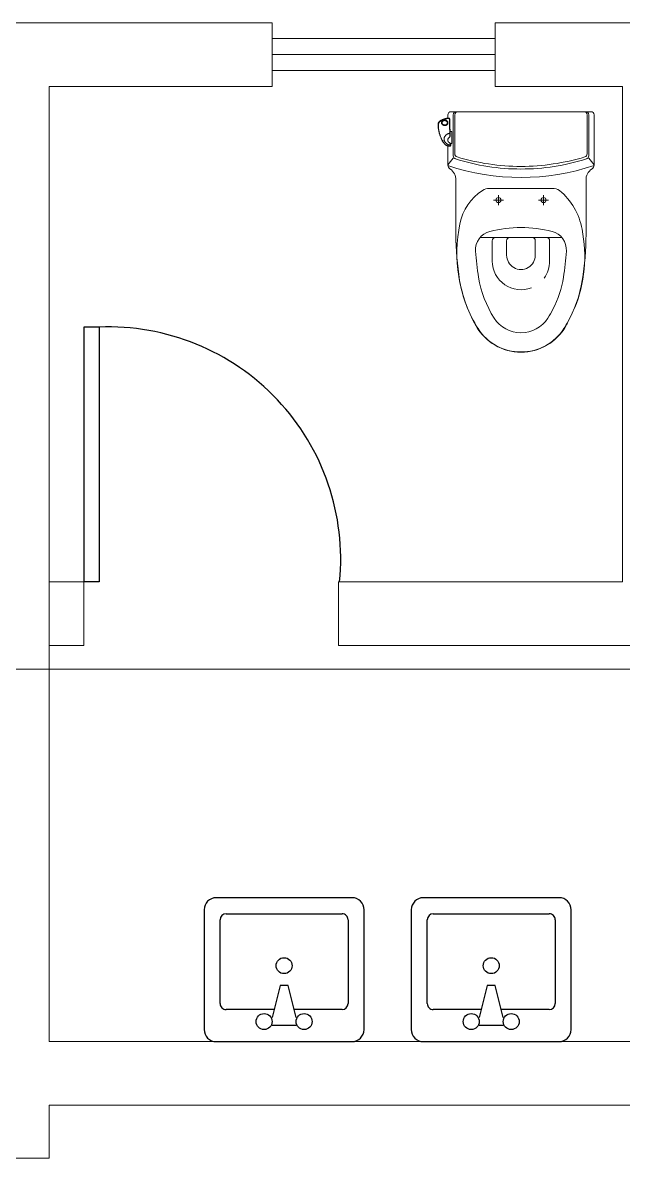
# Model space of a CAD drawing. Header units: inches. Extents: x 4 to 844, y 19 to 530.
# Drawn here: x 27.613 to 29.498, y 182.163 to 185.73 of the extents above; entities that cross this region are included whole.
import ezdxf

# ---------------------------------------------------------------- set-up
doc = ezdxf.new("R2010")
doc.units = ezdxf.units.IN
doc.header["$MEASUREMENT"] = 0
doc.linetypes.add('HIDDEN', pattern=[0.375, 0.25, -0.125])
for name, color, linetype in [('1', 1, 'Continuous'), ('BODY', 7, 'Continuous'), ('COVER', 7, 'Continuous'), ('DIM', 7, 'Continuous'), ('FUR', 6, 'Continuous'), ('HIDDEN', 8, 'HIDDEN'), ('TOIL', 2, 'Continuous')]:
    doc.layers.add(name, color=color, linetype=linetype)
doc.layers.add('EJES', color=2, linetype='Continuous', lineweight=100)

# ---------------------------------------------------------------- blocks, each defined once
blk = doc.blocks.new('DESK4')
at = {"color": 0}
for p, q in [((0, 1), (-0.06, 1)), ((0, 0), (-0.06, 0))]:
    blk.add_line(p, q, dxfattribs=at)
blk.add_lwpolyline([(-0.06, 1), (-0.06, 0)], dxfattribs=at)
blk.add_lwpolyline([(0.944, 0, 0.455404), (0, 1), (0, 0)], format="xyb", dxfattribs=at)
blk = doc.blocks.new('LAV3')
at = {"color": 0, "linetype": 'ByBlock'}
for p, q in [((177.8, 254), (-203.2, 254)), ((-241.3, 215.9), (-241.3, -215.9)), ((-139.7, 31.75), (-139.7, 184.15)), ((-120.65, 203.2), (146.05, 203.2)), ((165.1, 184.15), (165.1, -184.15)), ((215.9, -215.9), (215.9, 215.9)), ((-190.5, -38.1), (-190.5, 38.1)), ((-63.5, 12.7), (-165.1, 38.1)), ((-63.5, -12.7), (-63.5, 12.7)), ((-165.1, -38.1), (-63.5, -12.7)), ((-139.7, -184.15), (-139.7, -31.75)), ((146.05, -203.2), (-120.65, -203.2)), ((-203.2, -254), (177.8, -254))]:
    blk.add_line(p, q, dxfattribs=at)
for centre in [(-177.8, 63.5), (0, 0), (-177.8, -63.5)]:
    blk.add_circle(centre, 25.4, dxfattribs=at)
for centre, radius, start, end in [((-203.2, 215.9), 38.1, 90, 180), ((177.8, 215.9), 38.1, 0, 90), ((-120.65, 184.15), 19.05, 90, 180), ((146.05, 184.15), 19.05, 0, 90), ((-203.2, -215.9), 38.1, 180, 270), ((-120.65, -184.15), 19.05, 180, 270), ((146.05, -184.15), 19.05, 270, 0), ((177.8, -215.9), 38.1, 270, 0)]:
    blk.add_arc(centre, radius, start, end, dxfattribs=at)
blk = doc.blocks.new('洗手盆-6')
at = {"layer": 'TOIL', "color": 177, "lineweight": 100, "true_color": 0x293189}
blk.add_blockref('LAV3', (203.2, -254), dxfattribs=at)

msp = doc.modelspace()

# ---------------------------------------------------------------- linework, layer by layer
at = {"color": 40, "lineweight": 0, "true_color": 0xf8d731}
for p, q in [((26.49592, 185.72995), (28.09592, 185.72995)), ((26.49592, 185.72995), (28.39556, 185.72995)), ((29.09562, 185.52995), (29.09562, 185.72995)), ((28.39556, 185.67995), (29.09562, 185.67995)), ((28.39556, 185.62995), (29.09562, 185.62995)), ((28.39556, 185.57995), (29.09562, 185.57995)), ((27.70433, 183.97386), (27.80433, 183.97386)), ((27.80433, 183.97386), (27.80433, 183.77386)), ((28.60433, 183.97386), (28.60433, 183.77386)), ((27.49592, 182.16343), (27.69592, 182.16343))]:
    msp.add_line(p, q, dxfattribs=at)
at = {"lineweight": 0}
for p, q in [((28.39556, 185.52995), (28.39556, 185.72995)), ((29.79562, 185.72995), (29.09562, 185.72995)), ((27.69586, 185.52995), (28.39556, 185.52995)), ((27.69592, 185.52995), (27.69592, 182.52995)), ((29.09562, 185.52995), (29.49562, 185.52995)), ((29.49562, 185.52995), (29.49562, 183.97386)), ((27.85233, 183.97386), (27.69586, 183.97386)), ((27.70433, 183.97386), (27.85233, 183.97386)), ((28.60433, 183.97386), (29.49562, 183.97386)), ((27.80433, 183.77386), (27.69586, 183.77386)), ((28.60433, 183.77386), (29.79562, 183.77386)), ((27.69592, 182.52995), (31.09593, 182.52995)), ((27.69592, 182.32995), (27.69592, 182.16343)), ((27.69592, 182.32995), (31.09592, 182.32995))]:
    msp.add_line(p, q, dxfattribs=at)
at = {"layer": '1', "color": 177, "linetype": 'ByBlock', "lineweight": 0, "true_color": 0x293189}
for p, q in [((28.92695, 185.42367), (28.92531, 185.4228)), ((28.92633, 185.42337), (28.92542, 185.42288)), ((28.92725, 185.42385), (28.92633, 185.42337)), ((28.92862, 185.4245), (28.92695, 185.42367)), ((28.92818, 185.42431), (28.92725, 185.42385)), ((28.92912, 185.42476), (28.92818, 185.42431)), ((28.93031, 185.42529), (28.92862, 185.4245)), ((28.93068, 185.42384), (28.92902, 185.42307)), ((28.93006, 185.4252), (28.92912, 185.42476)), ((28.93101, 185.42562), (28.93006, 185.4252)), ((28.93203, 185.42603), (28.93031, 185.42529)), ((28.93236, 185.42457), (28.93068, 185.42384)), ((28.93197, 185.42603), (28.93101, 185.42562)), ((28.93294, 185.42642), (28.93197, 185.42603)), ((28.932, 185.4231), (28.93266, 185.42343)), ((28.93406, 185.42683), (28.93203, 185.42603)), ((28.93435, 185.42536), (28.93236, 185.42457)), ((28.93266, 185.42343), (28.9335, 185.42379)), ((28.93391, 185.4268), (28.93294, 185.42642)), ((28.9335, 185.42379), (28.93438, 185.42407)), ((28.93489, 185.42716), (28.93391, 185.4268)), ((28.93611, 185.42757), (28.93406, 185.42683)), ((28.93636, 185.42608), (28.93435, 185.42536)), ((28.93438, 185.42407), (28.93527, 185.42428)), ((28.93588, 185.42751), (28.93489, 185.42716)), ((28.93527, 185.42428), (28.93618, 185.42441)), ((28.93687, 185.42785), (28.93588, 185.42751)), ((28.93819, 185.42824), (28.93611, 185.42757)), ((28.93618, 185.42441), (28.93709, 185.42447)), ((28.9384, 185.42675), (28.93636, 185.42608)), ((28.93786, 185.42817), (28.93687, 185.42785)), ((28.93709, 185.42447), (28.93801, 185.42446)), ((28.93886, 185.42847), (28.93786, 185.42817)), ((28.93801, 185.42446), (28.93893, 185.42437)), ((28.94029, 185.42885), (28.93819, 185.42824)), ((28.94046, 185.42734), (28.9384, 185.42675)), ((28.93987, 185.42876), (28.93886, 185.42847)), ((28.93893, 185.42437), (28.93984, 185.42421)), ((28.93984, 185.42421), (28.94073, 185.42398)), ((28.94087, 185.42903), (28.93987, 185.42876)), ((28.94241, 185.42939), (28.94029, 185.42885)), ((28.94254, 185.42788), (28.94046, 185.42734)), ((28.94073, 185.42398), (28.94161, 185.42367)), ((28.94189, 185.42929), (28.94087, 185.42903)), ((28.94161, 185.42367), (28.94246, 185.42329)), ((28.9429, 185.42953), (28.94189, 185.42929)), ((28.94455, 185.42986), (28.94241, 185.42939)), ((28.94464, 185.42834), (28.94254, 185.42788)), ((28.94392, 185.42976), (28.9429, 185.42953)), ((28.94494, 185.42997), (28.94392, 185.42976)), ((28.94671, 185.43027), (28.94455, 185.42986)), ((28.94675, 185.42874), (28.94464, 185.42834)), ((28.94597, 185.43016), (28.94494, 185.42997)), ((28.947, 185.43035), (28.94597, 185.43016)), ((28.94888, 185.4306), (28.94671, 185.43027)), ((28.94888, 185.42907), (28.94675, 185.42874)), ((28.94804, 185.43051), (28.947, 185.43035)), ((28.9489, 185.43064), (28.94804, 185.43051)), ((28.94936, 185.43064), (28.94888, 185.4306)), ((28.94923, 185.4291), (28.94888, 185.42907)), ((28.94899, 185.43065), (28.9489, 185.43064)), ((28.94924, 185.43067), (28.94899, 185.43065)), ((28.94959, 185.42909), (28.94923, 185.4291)), ((28.9495, 185.43067), (28.94924, 185.43067)), ((28.94984, 185.43062), (28.94936, 185.43064)), ((28.94975, 185.43066), (28.9495, 185.43067)), ((28.94994, 185.42903), (28.94959, 185.42909)), ((28.95001, 185.43064), (28.94975, 185.43066)), ((28.95031, 185.43054), (28.94984, 185.43062)), ((28.95026, 185.42894), (28.94994, 185.42903)), ((28.95026, 185.43059), (28.95001, 185.43064)), ((28.95051, 185.43054), (28.95026, 185.43059)), ((28.95058, 185.42882), (28.95026, 185.42894)), ((28.95075, 185.43042), (28.95031, 185.43054)), ((28.95075, 185.43046), (28.95051, 185.43054)), ((28.95088, 185.42866), (28.95058, 185.42882)), ((28.951, 185.43037), (28.95075, 185.43046)), ((28.95116, 185.43026), (28.95075, 185.43042)), ((28.95115, 185.42847), (28.95088, 185.42866)), ((28.95123, 185.43027), (28.951, 185.43037)), ((28.95141, 185.42825), (28.95115, 185.42847)), ((28.95156, 185.43005), (28.95116, 185.43026)), ((28.95146, 185.43015), (28.95123, 185.43027)), ((28.95164, 185.428), (28.95141, 185.42825)), ((28.95168, 185.43001), (28.95146, 185.43015)), ((28.95193, 185.4298), (28.95156, 185.43005)), ((28.95184, 185.42773), (28.95164, 185.428)), ((28.95189, 185.42987), (28.95168, 185.43001)), ((28.95201, 185.42744), (28.95184, 185.42773)), ((28.95209, 185.42971), (28.95189, 185.42987)), ((28.95227, 185.4295), (28.95193, 185.4298)), ((28.95215, 185.42714), (28.95201, 185.42744)), ((28.95227, 185.42954), (28.95209, 185.42971)), ((28.95225, 185.42682), (28.95215, 185.42714)), ((28.95231, 185.42649), (28.95225, 185.42682)), ((28.95245, 185.42936), (28.95227, 185.42954)), ((28.95258, 185.42918), (28.95227, 185.4295)), ((28.95233, 185.42616), (28.95231, 185.42649)), ((28.95237, 185.42422), (28.95233, 185.42616)), ((28.9524, 185.42229), (28.95237, 185.42422)), ((28.95262, 185.42916), (28.95245, 185.42936)), ((28.95284, 185.42882), (28.95258, 185.42918)), ((28.95277, 185.42896), (28.95262, 185.42916)), ((28.95285, 185.42885), (28.95277, 185.42896)), ((28.95307, 185.42844), (28.95284, 185.42882)), ((28.95325, 185.42804), (28.95307, 185.42844)), ((28.95338, 185.42762), (28.95325, 185.42804)), ((28.95346, 185.42719), (28.95338, 185.42762)), ((28.95349, 185.42677), (28.95346, 185.42719)), ((28.95354, 185.42378), (28.95349, 185.42675)), ((28.9536, 185.42083), (28.95354, 185.42378)), ((28.91662, 185.41027), (28.91661, 185.41003)), ((28.91662, 185.40903), (28.91661, 185.40939)), ((28.91662, 185.40982), (28.91667, 185.41062)), ((28.91663, 185.41048), (28.91662, 185.41027)), ((28.91662, 185.40939), (28.91662, 185.40982)), ((28.91662, 185.40903), (28.91662, 185.40939)), ((28.91671, 185.40678), (28.91662, 185.40903)), ((28.91668, 185.41115), (28.91663, 185.41048)), ((28.91667, 185.41062), (28.91676, 185.41141)), ((28.9168, 185.41202), (28.91668, 185.41115)), ((28.91683, 185.40455), (28.91671, 185.40678)), ((28.91676, 185.41141), (28.91691, 185.41222)), ((28.91697, 185.41285), (28.9168, 185.41202)), ((28.917, 185.40232), (28.91683, 185.40455)), ((28.91691, 185.41222), (28.9171, 185.41302)), ((28.91718, 185.41367), (28.91697, 185.41285)), ((28.91721, 185.40011), (28.917, 185.40232)), ((28.9171, 185.41302), (28.91734, 185.41381)), ((28.91745, 185.41448), (28.91718, 185.41367)), ((28.91746, 185.39791), (28.91721, 185.40011)), ((28.91734, 185.41381), (28.91761, 185.41456)), ((28.91776, 185.41525), (28.91745, 185.41448)), ((28.91781, 185.39529), (28.91746, 185.39791)), ((28.91762, 185.4104), (28.91756, 185.40957)), ((28.91756, 185.40957), (28.91756, 185.40874)), ((28.91756, 185.40874), (28.91766, 185.40619)), ((28.91761, 185.41456), (28.91794, 185.41529)), ((28.91773, 185.41123), (28.91762, 185.4104)), ((28.91766, 185.40619), (28.91781, 185.40365)), ((28.91789, 185.41202), (28.91773, 185.41123)), ((28.91811, 185.41599), (28.91776, 185.41525)), ((28.91781, 185.40365), (28.91801, 185.40113)), ((28.91822, 185.3927), (28.91781, 185.39529)), ((28.91809, 185.41281), (28.91789, 185.41202)), ((28.91794, 185.41529), (28.9183, 185.41601)), ((28.91801, 185.40113), (28.91827, 185.39863)), ((28.91835, 185.41358), (28.91809, 185.41281)), ((28.91851, 185.41672), (28.91811, 185.41599)), ((28.91868, 185.39013), (28.91822, 185.3927)), ((28.91827, 185.39863), (28.91858, 185.39615)), ((28.9183, 185.41601), (28.91872, 185.41673)), ((28.91864, 185.41429), (28.91835, 185.41358)), ((28.91894, 185.4174), (28.91851, 185.41672)), ((28.91858, 185.39615), (28.91894, 185.39366)), ((28.91897, 185.41499), (28.91864, 185.41429)), ((28.91921, 185.38758), (28.91868, 185.39013)), ((28.91872, 185.41673), (28.91918, 185.41742)), ((28.9194, 185.41806), (28.91894, 185.4174)), ((28.91894, 185.39366), (28.91936, 185.39118)), ((28.91934, 185.41567), (28.91897, 185.41499)), ((28.91918, 185.41742), (28.91968, 185.41809)), ((28.91974, 185.41631), (28.91934, 185.41567)), ((28.91936, 185.39118), (28.91983, 185.38873)), ((28.91991, 185.41869), (28.9194, 185.41806)), ((28.91968, 185.41809), (28.92024, 185.41875)), ((28.92017, 185.41692), (28.91974, 185.41631)), ((28.91983, 185.38873), (28.92036, 185.3863)), ((28.92046, 185.41932), (28.91991, 185.41869)), ((28.92064, 185.41752), (28.92017, 185.41692)), ((28.92024, 185.41875), (28.92085, 185.41939)), ((28.92106, 185.41991), (28.92046, 185.41932)), ((28.92117, 185.4181), (28.92064, 185.41752)), ((28.92085, 185.41939), (28.9215, 185.41999)), ((28.92168, 185.42046), (28.92106, 185.41991)), ((28.92172, 185.41865), (28.92117, 185.4181)), ((28.9215, 185.41999), (28.9222, 185.42056)), ((28.92232, 185.42097), (28.92168, 185.42046)), ((28.92231, 185.41917), (28.92172, 185.41865)), ((28.9222, 185.42056), (28.92295, 185.4211)), ((28.92291, 185.41965), (28.92231, 185.41917)), ((28.92299, 185.42144), (28.92232, 185.42097)), ((28.92353, 185.42009), (28.92291, 185.41965)), ((28.92295, 185.4211), (28.92373, 185.42158)), ((28.92369, 185.42188), (28.92299, 185.42144)), ((28.92418, 185.4205), (28.92353, 185.42009)), ((28.92451, 185.42237), (28.92371, 185.42191)), ((28.92531, 185.4228), (28.92372, 185.4219)), ((28.92577, 185.4214), (28.92418, 185.4205)), ((28.92542, 185.42288), (28.92451, 185.42237)), ((28.92738, 185.42226), (28.92577, 185.4214)), ((28.92902, 185.42307), (28.92738, 185.42226)), ((28.92745, 185.41563), (28.92746, 185.41625)), ((28.92749, 185.415), (28.92745, 185.41563)), ((28.92746, 185.41625), (28.92752, 185.41688)), ((28.92758, 185.41438), (28.92749, 185.415)), ((28.92752, 185.41688), (28.92764, 185.41749)), ((28.92772, 185.41377), (28.92758, 185.41438)), ((28.92764, 185.41749), (28.9278, 185.4181)), ((28.92791, 185.41317), (28.92772, 185.41377)), ((28.9278, 185.4181), (28.92801, 185.41869)), ((28.92814, 185.41259), (28.92791, 185.41317)), ((28.92801, 185.41869), (28.92827, 185.41925)), ((28.92842, 185.41203), (28.92814, 185.41259)), ((28.92827, 185.41925), (28.92856, 185.4198)), ((28.92874, 185.41149), (28.92842, 185.41203)), ((28.92856, 185.4198), (28.9289, 185.42032)), ((28.9291, 185.41098), (28.92874, 185.41149)), ((28.9289, 185.42032), (28.92927, 185.42082)), ((28.92958, 185.4104), (28.9291, 185.41098)), ((28.92915, 185.41616), (28.92914, 185.41567)), ((28.92914, 185.41567), (28.92917, 185.41518)), ((28.92921, 185.41665), (28.92915, 185.41616)), ((28.92917, 185.41518), (28.92925, 185.41469)), ((28.9293, 185.41713), (28.92921, 185.41665)), ((28.92925, 185.41469), (28.92937, 185.41422)), ((28.92927, 185.42082), (28.92968, 185.42128)), ((28.92944, 185.4176), (28.9293, 185.41713)), ((28.92937, 185.41422), (28.92952, 185.41375)), ((28.92961, 185.41806), (28.92944, 185.4176)), ((28.92952, 185.41375), (28.92972, 185.4133)), ((28.9301, 185.40986), (28.92958, 185.4104)), ((28.92983, 185.4185), (28.92961, 185.41806)), ((28.92968, 185.42128), (28.93021, 185.42181)), ((28.92972, 185.4133), (28.92995, 185.41286)), ((28.93008, 185.41893), (28.92983, 185.4185)), ((28.92995, 185.41286), (28.93022, 185.41244)), ((28.93036, 185.41934), (28.93008, 185.41893)), ((28.93066, 185.40937), (28.9301, 185.40986)), ((28.93021, 185.42181), (28.93077, 185.42228)), ((28.93022, 185.41244), (28.93052, 185.41204)), ((28.93067, 185.41972), (28.93036, 185.41934)), ((28.93052, 185.41204), (28.93101, 185.41148)), ((28.93126, 185.40891), (28.93066, 185.40937)), ((28.93101, 185.42009), (28.93067, 185.41972)), ((28.93077, 185.42228), (28.93137, 185.42271)), ((28.93144, 185.42049), (28.93101, 185.42009)), ((28.93101, 185.41148), (28.93158, 185.41097)), ((28.93188, 185.40851), (28.93126, 185.40891)), ((28.93137, 185.42271), (28.932, 185.4231)), ((28.93192, 185.42087), (28.93144, 185.42049)), ((28.93158, 185.41097), (28.93218, 185.41051)), ((28.9327, 185.40807), (28.93188, 185.40851)), ((28.93242, 185.4212), (28.93192, 185.42087)), ((28.93218, 185.41051), (28.93283, 185.41011)), ((28.93294, 185.4215), (28.93242, 185.4212)), ((28.93355, 185.4077), (28.9327, 185.40807)), ((28.93283, 185.41011), (28.93351, 185.40976)), ((28.93349, 185.42177), (28.93294, 185.4215)), ((28.93419, 185.42205), (28.93349, 185.42177)), ((28.93351, 185.40976), (28.93422, 185.40947)), ((28.93443, 185.4074), (28.93355, 185.4077)), ((28.93492, 185.42227), (28.93419, 185.42205)), ((28.93422, 185.40947), (28.93495, 185.40924)), ((28.93532, 185.40717), (28.93443, 185.4074)), ((28.93566, 185.42243), (28.93492, 185.42227)), ((28.93495, 185.40924), (28.9357, 185.40906)), ((28.93623, 185.40702), (28.93532, 185.40717)), ((28.93642, 185.42253), (28.93566, 185.42243)), ((28.9357, 185.40906), (28.93646, 185.40894)), ((28.93715, 185.40693), (28.93623, 185.40702)), ((28.93719, 185.42258), (28.93642, 185.42253)), ((28.93646, 185.40894), (28.93722, 185.40887)), ((28.93807, 185.40692), (28.93715, 185.40693)), ((28.93795, 185.42257), (28.93719, 185.42258)), ((28.93722, 185.40887), (28.93799, 185.40886)), ((28.93872, 185.4225), (28.93795, 185.42257)), ((28.93799, 185.40886), (28.93875, 185.40891)), ((28.93899, 185.40698), (28.93807, 185.40692)), ((28.93947, 185.42237), (28.93872, 185.4225)), ((28.93875, 185.40891), (28.93951, 185.40901)), ((28.93989, 185.40711), (28.93899, 185.40698)), ((28.94022, 185.42219), (28.93947, 185.42237)), ((28.93951, 185.40901), (28.94025, 185.40916)), ((28.94078, 185.40731), (28.93989, 185.40711)), ((28.94095, 185.42195), (28.94022, 185.42219)), ((28.94025, 185.40916), (28.94098, 185.40938)), ((28.94166, 185.40758), (28.94078, 185.40731)), ((28.94166, 185.42165), (28.94095, 185.42195)), ((28.94098, 185.40938), (28.94168, 185.40965)), ((28.94233, 185.4213), (28.94166, 185.42165)), ((28.9425, 185.40792), (28.94166, 185.40758)), ((28.94168, 185.40965), (28.94223, 185.4099)), ((28.94223, 185.4099), (28.94275, 185.4102)), ((28.94298, 185.42088), (28.94233, 185.4213)), ((28.94246, 185.42329), (28.94327, 185.42283)), ((28.94315, 185.40825), (28.9425, 185.40792)), ((28.94275, 185.4102), (28.94325, 185.41053)), ((28.94358, 185.42042), (28.94298, 185.42088)), ((28.94378, 185.40863), (28.94315, 185.40825)), ((28.94325, 185.41053), (28.94372, 185.41089)), ((28.94327, 185.42283), (28.94389, 185.42242)), ((28.94414, 185.41989), (28.94358, 185.42042)), ((28.94372, 185.41089), (28.94415, 185.41128)), ((28.94438, 185.40905), (28.94378, 185.40863)), ((28.94389, 185.42242), (28.94449, 185.42196)), ((28.94464, 185.41932), (28.94414, 185.41989)), ((28.94415, 185.41128), (28.94449, 185.41164)), ((28.94494, 185.40951), (28.94438, 185.40905)), ((28.94449, 185.42196), (28.94504, 185.42145)), ((28.94449, 185.41164), (28.9448, 185.41202)), ((28.94494, 185.41891), (28.94464, 185.41932)), ((28.9448, 185.41202), (28.94508, 185.41242)), ((28.9452, 185.41848), (28.94494, 185.41891)), ((28.94546, 185.41002), (28.94494, 185.40951)), ((28.94504, 185.42145), (28.94556, 185.4209)), ((28.94508, 185.41242), (28.94533, 185.41284)), ((28.94543, 185.41804), (28.9452, 185.41848)), ((28.94533, 185.41284), (28.94554, 185.41328)), ((28.94563, 185.41758), (28.94543, 185.41804)), ((28.94587, 185.41048), (28.94546, 185.41002)), ((28.94554, 185.41328), (28.94571, 185.41373)), ((28.94556, 185.4209), (28.94604, 185.42031)), ((28.94578, 185.41711), (28.94563, 185.41758)), ((28.94571, 185.41373), (28.94585, 185.4142)), ((28.9459, 185.41663), (28.94578, 185.41711)), ((28.94585, 185.4142), (28.94594, 185.41468)), ((28.94624, 185.41096), (28.94587, 185.41048)), ((28.94597, 185.41614), (28.9459, 185.41663)), ((28.94594, 185.41468), (28.946, 185.41517)), ((28.94601, 185.41565), (28.94597, 185.41614)), ((28.946, 185.41517), (28.94601, 185.41565)), ((28.94604, 185.42031), (28.94639, 185.41979)), ((28.94657, 185.41147), (28.94624, 185.41096)), ((28.94639, 185.41979), (28.94671, 185.41924)), ((28.94687, 185.41201), (28.94657, 185.41147)), ((28.94671, 185.41924), (28.94699, 185.41867)), ((28.94712, 185.41257), (28.94687, 185.41201)), ((28.94699, 185.41867), (28.94722, 185.41809)), ((28.94733, 185.41316), (28.94712, 185.41257)), ((28.94722, 185.41809), (28.94741, 185.41748)), ((28.94749, 185.41376), (28.94733, 185.41316)), ((28.94741, 185.41748), (28.94755, 185.41687)), ((28.94761, 185.41437), (28.94749, 185.41376)), ((28.94755, 185.41687), (28.94764, 185.41624)), ((28.94767, 185.41499), (28.94761, 185.41437)), ((28.94764, 185.41624), (28.94768, 185.41562)), ((28.94768, 185.41562), (28.94767, 185.41499)), ((28.95246, 185.41917), (28.9524, 185.42229)), ((28.95252, 185.41606), (28.95246, 185.41917)), ((28.95259, 185.41297), (28.95252, 185.41606)), ((28.95266, 185.4099), (28.95259, 185.41297)), ((28.95273, 185.40684), (28.95266, 185.4099)), ((28.9528, 185.40383), (28.95273, 185.40684)), ((28.95288, 185.40084), (28.9528, 185.40383)), ((28.95297, 185.39786), (28.95288, 185.40084)), ((28.95305, 185.39491), (28.95297, 185.39786)), ((28.95315, 185.39199), (28.95305, 185.39491)), ((28.95322, 185.38957), (28.95315, 185.39199)), ((28.95331, 185.38717), (28.95322, 185.38957)), ((28.95366, 185.41789), (28.9536, 185.42083)), ((28.95372, 185.41496), (28.95366, 185.41789)), ((28.95378, 185.4121), (28.95372, 185.41496)), ((28.95385, 185.40925), (28.95378, 185.4121)), ((28.95392, 185.40642), (28.95385, 185.40925)), ((28.95399, 185.4036), (28.95392, 185.40642)), ((28.95407, 185.40081), (28.95399, 185.4036)), ((28.95415, 185.39803), (28.95407, 185.40081)), ((28.95423, 185.39527), (28.95415, 185.39803)), ((28.95432, 185.39256), (28.95423, 185.39527)), ((28.95432, 185.39253), (28.95432, 185.39256)), ((28.95432, 185.39255), (28.95432, 185.39256)), ((28.95434, 185.39175), (28.95432, 185.39253)), ((28.95437, 185.391), (28.95434, 185.39175)), ((28.95441, 185.39025), (28.95437, 185.391)), ((28.95445, 185.38953), (28.95441, 185.39025)), ((28.95449, 185.38885), (28.95445, 185.38953)), ((28.95454, 185.38822), (28.95449, 185.38885)), ((28.95459, 185.38763), (28.95454, 185.38822)), ((28.96024, 185.35086), (28.96024, 185.38784)), ((28.91979, 185.38507), (28.91921, 185.38758)), ((28.92042, 185.38258), (28.91979, 185.38507)), ((28.92036, 185.3863), (28.92093, 185.3839)), ((28.92112, 185.38012), (28.92042, 185.38258)), ((28.92093, 185.3839), (28.92153, 185.38165)), ((28.92187, 185.3777), (28.92112, 185.38012)), ((28.92153, 185.38165), (28.92217, 185.37942)), ((28.9226, 185.37551), (28.92187, 185.3777)), ((28.92217, 185.37942), (28.92285, 185.37721)), ((28.92338, 185.37334), (28.9226, 185.37551)), ((28.92285, 185.37721), (28.92359, 185.37504)), ((28.92421, 185.3712), (28.92338, 185.37334)), ((28.92359, 185.37504), (28.92436, 185.37289)), ((28.92508, 185.3691), (28.92421, 185.3712)), ((28.92436, 185.37289), (28.92518, 185.37077)), ((28.92599, 185.36702), (28.92508, 185.3691)), ((28.92518, 185.37077), (28.92605, 185.36868)), ((28.92691, 185.36507), (28.92599, 185.36702)), ((28.92605, 185.36868), (28.92696, 185.36662)), ((28.92787, 185.36314), (28.92691, 185.36507)), ((28.92696, 185.36662), (28.92792, 185.3646)), ((28.92887, 185.36125), (28.92787, 185.36314)), ((28.92792, 185.3646), (28.92892, 185.3626)), ((28.92991, 185.35938), (28.92887, 185.36125)), ((28.92892, 185.3626), (28.93001, 185.36054)), ((28.93099, 185.35755), (28.92991, 185.35938)), ((28.93001, 185.36054), (28.93116, 185.35852)), ((28.93211, 185.35574), (28.93099, 185.35755)), ((28.93116, 185.35852), (28.93236, 185.35653)), ((28.93328, 185.35397), (28.93211, 185.35574)), ((28.93236, 185.35653), (28.9336, 185.35458)), ((28.93448, 185.35223), (28.93328, 185.35397)), ((28.9336, 185.35458), (28.93489, 185.35267)), ((28.93572, 185.35053), (28.93448, 185.35223)), ((28.93489, 185.35267), (28.93629, 185.35072)), ((28.93555, 185.3638), (28.93556, 185.36485)), ((28.93561, 185.36275), (28.93555, 185.3638)), ((28.93556, 185.36485), (28.93564, 185.36589)), ((28.9357, 185.36194), (28.93561, 185.36275)), ((28.93564, 185.36589), (28.93576, 185.3667)), ((28.93584, 185.36112), (28.9357, 185.36194)), ((28.93576, 185.3667), (28.93591, 185.36751)), ((28.93602, 185.36032), (28.93584, 185.36112)), ((28.93591, 185.36751), (28.93611, 185.36831)), ((28.93625, 185.35952), (28.93602, 185.36032)), ((28.93611, 185.36831), (28.93635, 185.3691)), ((28.93651, 185.35876), (28.93625, 185.35952)), ((28.93635, 185.3691), (28.93672, 185.37011)), ((28.93681, 185.35801), (28.93651, 185.35876)), ((28.93672, 185.37011), (28.93715, 185.37111)), ((28.93715, 185.35727), (28.93681, 185.35801)), ((28.93715, 185.37111), (28.93765, 185.37209)), ((28.93753, 185.35655), (28.93715, 185.35727)), ((28.93797, 185.3558), (28.93753, 185.35655)), ((28.93765, 185.37209), (28.93808, 185.37282)), ((28.93845, 185.35507), (28.93797, 185.3558)), ((28.93808, 185.37282), (28.93854, 185.37355)), ((28.93896, 185.35436), (28.93845, 185.35507)), ((28.93854, 185.37355), (28.93904, 185.37426)), ((28.93952, 185.35367), (28.93896, 185.35436)), ((28.93904, 185.37426), (28.93958, 185.37494)), ((28.9401, 185.35302), (28.93952, 185.35367)), ((28.93958, 185.37494), (28.94033, 185.37582)), ((28.94071, 185.35239), (28.9401, 185.35302)), ((28.94033, 185.37582), (28.94114, 185.37667)), ((28.94135, 185.35178), (28.94071, 185.35239)), ((28.94114, 185.37667), (28.94201, 185.37747)), ((28.94201, 185.37747), (28.94271, 185.37806)), ((28.94271, 185.37806), (28.94344, 185.37863)), ((28.94344, 185.37863), (28.9442, 185.37917)), ((28.9442, 185.37917), (28.94498, 185.37968)), ((28.94498, 185.37968), (28.94579, 185.38016)), ((28.94579, 185.38016), (28.94662, 185.38061)), ((28.94662, 185.38061), (28.94747, 185.38104)), ((28.94738, 185.36212), (28.94735, 185.36137)), ((28.94735, 185.36137), (28.94738, 185.36061)), ((28.94748, 185.36288), (28.94738, 185.36212)), ((28.94738, 185.36061), (28.94747, 185.35986)), ((28.94747, 185.38104), (28.94834, 185.38143)), ((28.94747, 185.35986), (28.94761, 185.35912)), ((28.94762, 185.36359), (28.94748, 185.36288)), ((28.94761, 185.35912), (28.94783, 185.35838)), ((28.94782, 185.36429), (28.94762, 185.36359)), ((28.94807, 185.36498), (28.94782, 185.36429)), ((28.94783, 185.35838), (28.94811, 185.35765)), ((28.94837, 185.36566), (28.94807, 185.36498)), ((28.94811, 185.35765), (28.94844, 185.35694)), ((28.94834, 185.38143), (28.94925, 185.3818)), ((28.94872, 185.36633), (28.94837, 185.36566)), ((28.94844, 185.35694), (28.94884, 185.35625)), ((28.94911, 185.36695), (28.94872, 185.36633)), ((28.94884, 185.35625), (28.9493, 185.3556)), ((28.94955, 185.36756), (28.94911, 185.36695)), ((28.94925, 185.3818), (28.95019, 185.38213)), ((28.9493, 185.3556), (28.9498, 185.35498)), ((28.95004, 185.36814), (28.94955, 185.36756)), ((28.9498, 185.35498), (28.95036, 185.35439)), ((28.95057, 185.3687), (28.95004, 185.36814)), ((28.95019, 185.38213), (28.95113, 185.38243)), ((28.95036, 185.35439), (28.95097, 185.35384)), ((28.95115, 185.36922), (28.95057, 185.3687)), ((28.95097, 185.35384), (28.95162, 185.35332)), ((28.95113, 185.38243), (28.9521, 185.3827)), ((28.95165, 185.36963), (28.95115, 185.36922)), ((28.95162, 185.35332), (28.95232, 185.35285)), ((28.95218, 185.37001), (28.95165, 185.36963)), ((28.9521, 185.3827), (28.95277, 185.38286)), ((28.95274, 185.37036), (28.95218, 185.37001)), ((28.95232, 185.35285), (28.95294, 185.35249)), ((28.95332, 185.37068), (28.95274, 185.37036)), ((28.95277, 185.38286), (28.95345, 185.38301)), ((28.95294, 185.35249), (28.95358, 185.35215)), ((28.95339, 185.38478), (28.95331, 185.38717)), ((28.95332, 185.37068), (28.95336, 185.37168)), ((28.95333, 185.37069), (28.95332, 185.37068)), ((28.95359, 185.37159), (28.95333, 185.37069)), ((28.95336, 185.37168), (28.9534, 185.37268)), ((28.95345, 185.38301), (28.95339, 185.38478)), ((28.9534, 185.37268), (28.95343, 185.37369)), ((28.95343, 185.37369), (28.95346, 185.37469)), ((28.95347, 185.38244), (28.95345, 185.38301)), ((28.95346, 185.37469), (28.95347, 185.37569)), ((28.95348, 185.38185), (28.95347, 185.38244)), ((28.95347, 185.37569), (28.95349, 185.37668)), ((28.95348, 185.38127), (28.95348, 185.38185)), ((28.95349, 185.38067), (28.95348, 185.38127)), ((28.9535, 185.37969), (28.95349, 185.38067)), ((28.95349, 185.37668), (28.9535, 185.37769)), ((28.9535, 185.3787), (28.9535, 185.37969)), ((28.9535, 185.37769), (28.9535, 185.3787)), ((28.95358, 185.35215), (28.95425, 185.35185)), ((28.95387, 185.37249), (28.95359, 185.37159)), ((28.95406, 185.37308), (28.95387, 185.37249)), ((28.95423, 185.37367), (28.95406, 185.37308)), ((28.95439, 185.37426), (28.95423, 185.37367)), ((28.9545, 185.37469), (28.95439, 185.37426)), ((28.95458, 185.37513), (28.9545, 185.37469)), ((28.95451, 185.38347), (28.95454, 185.38261)), ((28.95454, 185.38261), (28.95457, 185.38172)), ((28.95457, 185.38172), (28.95459, 185.38081)), ((28.95465, 185.37555), (28.95458, 185.37513)), ((28.95464, 185.3871), (28.95459, 185.38763)), ((28.95459, 185.38081), (28.95462, 185.37989)), ((28.95462, 185.37989), (28.95464, 185.37893)), ((28.95469, 185.38661), (28.95464, 185.3871)), ((28.95464, 185.37893), (28.95465, 185.37795)), ((28.95465, 185.37795), (28.95467, 185.37697)), ((28.95468, 185.37597), (28.95465, 185.37555)), ((28.95467, 185.37697), (28.95468, 185.37597)), ((28.95474, 185.38618), (28.95469, 185.38661)), ((28.9548, 185.38579), (28.95474, 185.38618)), ((28.95486, 185.38547), (28.9548, 185.38579)), ((28.95484, 185.3857), (28.95491, 185.3856)), ((28.95485, 185.38559), (28.95484, 185.38565)), ((28.95488, 185.38549), (28.95485, 185.38559)), ((28.95492, 185.3852), (28.95486, 185.38547)), ((28.9549, 185.38541), (28.95488, 185.38549)), ((28.95491, 185.38536), (28.9549, 185.38541)), ((28.95491, 185.3856), (28.95503, 185.38538)), ((28.95492, 185.38531), (28.95491, 185.38536)), ((28.95493, 185.38529), (28.95492, 185.38531)), ((28.95498, 185.38498), (28.95492, 185.3852)), ((28.95494, 185.38527), (28.95493, 185.38529)), ((28.95494, 185.38527), (28.95494, 185.38527)), ((28.95504, 185.38483), (28.95498, 185.38498)), ((28.95503, 185.38538), (28.95509, 185.38523)), ((28.9551, 185.38474), (28.95504, 185.38483)), ((28.95509, 185.38523), (28.95514, 185.38507)), ((28.95516, 185.3847), (28.9551, 185.38474)), ((28.95514, 185.38507), (28.95517, 185.38489)), ((28.95517, 185.38489), (28.95516, 185.3847)), ((28.93701, 185.34885), (28.93572, 185.35053)), ((28.93629, 185.35072), (28.93774, 185.34881)), ((28.93718, 185.34863), (28.93701, 185.34885)), ((28.93719, 185.34863), (28.93742, 185.34836)), ((28.93742, 185.34836), (28.93771, 185.34803)), ((28.93771, 185.34803), (28.93802, 185.34771)), ((28.93774, 185.34881), (28.93821, 185.34825)), ((28.93802, 185.34771), (28.93834, 185.3474)), ((28.93821, 185.34825), (28.93873, 185.3477)), ((28.93834, 185.3474), (28.93868, 185.3471)), ((28.93868, 185.3471), (28.93903, 185.3468)), ((28.93873, 185.3477), (28.93929, 185.34718)), ((28.93903, 185.3468), (28.9394, 185.34651)), ((28.93929, 185.34718), (28.93991, 185.34667)), ((28.9394, 185.34651), (28.93978, 185.34622)), ((28.93978, 185.34622), (28.94017, 185.34594)), ((28.93991, 185.34667), (28.94056, 185.34618)), ((28.94017, 185.34594), (28.94058, 185.34567)), ((28.94056, 185.34618), (28.94125, 185.34573)), ((28.94058, 185.34567), (28.941, 185.34541)), ((28.941, 185.34541), (28.94143, 185.34516)), ((28.94125, 185.34573), (28.94194, 185.34531)), ((28.94203, 185.35119), (28.94135, 185.35178)), ((28.94143, 185.34516), (28.94188, 185.34491)), ((28.94188, 185.34491), (28.94234, 185.34467)), ((28.94194, 185.34531), (28.94266, 185.34492)), ((28.94276, 185.35061), (28.94203, 185.35119)), ((28.94234, 185.34467), (28.94281, 185.34444)), ((28.94266, 185.34492), (28.94341, 185.34456)), ((28.94352, 185.35005), (28.94276, 185.35061)), ((28.94281, 185.34444), (28.94329, 185.34422)), ((28.94329, 185.34422), (28.94378, 185.34401)), ((28.94341, 185.34456), (28.94419, 185.34422)), ((28.94432, 185.34952), (28.94352, 185.35005)), ((28.94378, 185.34401), (28.94429, 185.34381)), ((28.94419, 185.34422), (28.94499, 185.34391)), ((28.94429, 185.34381), (28.9448, 185.34362)), ((28.94514, 185.34901), (28.94432, 185.34952)), ((28.9448, 185.34362), (28.94533, 185.34344)), ((28.94499, 185.34391), (28.94582, 185.34363)), ((28.94596, 185.34855), (28.94514, 185.34901)), ((28.94533, 185.34344), (28.94586, 185.34326)), ((28.94582, 185.34363), (28.94661, 185.34338)), ((28.94586, 185.34326), (28.9464, 185.3431)), ((28.9468, 185.34811), (28.94596, 185.34855)), ((28.9464, 185.3431), (28.94695, 185.34295)), ((28.94661, 185.34338), (28.94743, 185.34316)), ((28.94767, 185.3477), (28.9468, 185.34811)), ((28.94695, 185.34295), (28.94751, 185.34281)), ((28.94743, 185.34316), (28.94825, 185.34296)), ((28.94751, 185.34281), (28.94808, 185.34268)), ((28.94856, 185.34732), (28.94767, 185.3477)), ((28.94808, 185.34268), (28.94866, 185.34256)), ((28.94825, 185.34296), (28.94909, 185.34279)), ((28.94963, 185.3469), (28.94856, 185.34732)), ((28.94866, 185.34256), (28.94896, 185.3425)), ((28.94896, 185.3425), (28.95075, 185.34217)), ((28.94909, 185.34279), (28.9518, 185.34229)), ((28.95073, 185.34653), (28.94963, 185.3469)), ((28.95185, 185.34619), (28.95073, 185.34653)), ((28.95075, 185.34217), (28.95168, 185.342)), ((28.95168, 185.342), (28.95185, 185.34198)), ((28.9518, 185.34229), (28.95213, 185.34225)), ((28.95299, 185.34589), (28.95185, 185.34619)), ((28.95185, 185.34198), (28.9521, 185.34195)), ((28.9521, 185.34195), (28.95236, 185.34193)), ((28.95213, 185.34225), (28.95246, 185.34223)), ((28.95236, 185.34193), (28.95262, 185.34192)), ((28.95246, 185.34223), (28.9528, 185.34224)), ((28.95262, 185.34192), (28.95288, 185.34193)), ((28.9528, 185.34224), (28.95312, 185.34227)), ((28.95288, 185.34193), (28.95313, 185.34195)), ((28.95414, 185.34564), (28.95299, 185.34589)), ((28.95312, 185.34227), (28.95344, 185.34234)), ((28.95313, 185.34195), (28.95338, 185.34199)), ((28.95338, 185.34199), (28.95363, 185.34204)), ((28.95344, 185.34234), (28.95374, 185.34242)), ((28.95363, 185.34204), (28.95387, 185.3421)), ((28.95374, 185.34242), (28.95403, 185.34254)), ((28.95387, 185.3421), (28.95411, 185.34217)), ((28.95403, 185.34254), (28.9543, 185.34267)), ((28.95411, 185.34217), (28.95435, 185.34226)), ((28.95531, 185.34543), (28.95414, 185.34564)), ((28.95435, 185.35159), (28.95425, 185.35185)), ((28.95425, 185.35185), (28.95426, 185.35185)), ((28.95426, 185.35185), (28.95458, 185.35156)), ((28.9543, 185.34267), (28.95454, 185.34283)), ((28.95444, 185.35131), (28.95435, 185.35159)), ((28.95435, 185.34226), (28.95458, 185.34236)), ((28.95452, 185.35101), (28.95444, 185.35131)), ((28.95461, 185.35067), (28.95452, 185.35101)), ((28.95454, 185.34283), (28.95476, 185.34301)), ((28.95458, 185.35156), (28.95491, 185.35131)), ((28.95458, 185.34236), (28.9548, 185.34247)), ((28.95472, 185.35016), (28.95461, 185.35067)), ((28.95482, 185.34959), (28.95472, 185.35016)), ((28.95476, 185.34301), (28.95495, 185.3432)), ((28.9548, 185.34247), (28.955, 185.34259)), ((28.95492, 185.34897), (28.95482, 185.34959)), ((28.95491, 185.35131), (28.95513, 185.35117)), ((28.95501, 185.34831), (28.95492, 185.34897)), ((28.95495, 185.3432), (28.9551, 185.34341)), ((28.955, 185.34259), (28.9552, 185.34272)), ((28.9551, 185.3476), (28.95501, 185.34831)), ((28.95518, 185.34683), (28.9551, 185.3476)), ((28.9551, 185.34341), (28.95523, 185.34364)), ((28.95513, 185.35117), (28.95534, 185.35106)), ((28.95525, 185.34614), (28.95518, 185.34683)), ((28.9552, 185.34272), (28.95538, 185.34287)), ((28.95523, 185.34364), (28.95531, 185.34388)), ((28.95531, 185.34543), (28.95525, 185.34614)), ((28.95537, 185.34443), (28.95531, 185.34543)), ((28.95531, 185.34388), (28.95536, 185.34412)), ((28.95534, 185.35106), (28.95554, 185.35097)), ((28.95536, 185.34412), (28.95537, 185.34443)), ((28.95538, 185.34287), (28.95555, 185.34302)), ((28.95554, 185.35097), (28.95567, 185.35092)), ((28.95555, 185.34302), (28.95571, 185.34318)), ((28.95567, 185.35092), (28.95578, 185.35088)), ((28.95571, 185.34318), (28.95585, 185.34336)), ((28.95578, 185.35088), (28.9558, 185.35088)), ((28.95585, 185.34336), (28.95598, 185.34354)), ((28.95592, 185.35087), (28.95598, 185.35041)), ((28.95598, 185.35041), (28.95603, 185.34991)), ((28.95598, 185.34354), (28.95609, 185.34373)), ((28.95603, 185.34991), (28.95609, 185.34937)), ((28.95609, 185.34937), (28.95615, 185.34881)), ((28.95609, 185.34373), (28.95619, 185.34392)), ((28.95615, 185.34881), (28.9562, 185.34818)), ((28.95619, 185.34392), (28.95627, 185.34412)), ((28.9562, 185.34818), (28.95626, 185.34752)), ((28.95626, 185.34752), (28.95631, 185.34683)), ((28.95627, 185.34412), (28.95633, 185.34432)), ((28.95631, 185.34683), (28.95636, 185.3461)), ((28.95633, 185.34432), (28.95638, 185.34452)), ((28.95636, 185.3461), (28.95642, 185.34511)), ((28.95638, 185.34452), (28.95641, 185.34472)), ((28.95641, 185.34472), (28.95642, 185.34477)), ((28.95642, 185.34511), (28.95651, 185.34604)), ((28.95642, 185.34511), (28.95642, 185.34478)), ((28.95642, 185.34478), (28.95642, 185.34477)), ((28.95644, 185.34501), (28.9566, 185.34674)), ((28.95651, 185.34604), (28.95659, 185.34697)), ((28.95659, 185.35015), (28.95659, 185.35071)), ((28.95659, 185.34939), (28.95659, 185.35015)), ((28.9566, 185.34866), (28.95659, 185.34939)), ((28.95659, 185.34697), (28.9566, 185.34709)), ((28.9566, 185.34793), (28.9566, 185.34866)), ((28.95661, 185.34722), (28.9566, 185.34793)), ((28.9566, 185.34709), (28.95661, 185.3472)), ((28.9566, 185.34674), (28.95661, 185.34686)), ((28.95661, 185.3472), (28.95661, 185.34722)), ((28.95661, 185.34697), (28.95661, 185.3472)), ((28.95661, 185.34691), (28.95661, 185.34697)), ((28.95661, 185.34686), (28.95661, 185.34691))]:
    msp.add_line(p, q, dxfattribs=at)
for centre, major_axis, start_param, end_param in [((28.96024, 185.36935), (-0.01344, 0.01344), 5.5248174, 5.7991051), ((28.95974, 185.38784), (-0.000354, 0.000354), 3.9269908, 5.5248174), ((29.14173, 185.37105), (-0.13232, -0.13232), -0.8296991, -0.8116945), ((29.08049, 185.37383), (-0.08896, 0.08896), 0.7180951, 0.7415855), ((29.02333, 185.37777), (-0.04845, -0.04845), -0.886821, -0.8514998), ((28.96024, 185.36935), (-0.01344, -0.01344), 0.5491207, 0.7583678), ((28.95974, 185.35086), (-0.000354, -0.000354), 0.7583679, 2.3561945)]:
    msp.add_ellipse(centre, major_axis=major_axis, ratio=1, start_param=start_param, end_param=end_param, dxfattribs=at)
at = {"layer": 'BODY', "color": 177, "linetype": 'ByBlock', "lineweight": 0, "true_color": 0x293189}
for p, q in [((28.94769, 185.42889), (28.94769, 185.44043)), ((28.95769, 185.45043), (29.3964, 185.45043)), ((28.96444, 185.31234), (28.96444, 185.44043)), ((28.96924, 185.44043), (28.96924, 185.31802)), ((29.38485, 185.44043), (29.38485, 185.31802)), ((29.38965, 185.31234), (29.38965, 185.44043)), ((29.4064, 185.28239), (29.4064, 185.44043)), ((28.94769, 185.28239), (28.94769, 185.3431)), ((28.97277, 185.23491), (28.97277, 185.06547)), ((29.38131, 185.23491), (29.38131, 185.06547))]:
    msp.add_line(p, q, dxfattribs=at)
for centre, major_axis, start_param, end_param in [((28.95769, 185.44043), (-0.00707, 0.00707), 5.4977871, 7.0685835), ((28.97444, 185.44043), (-0.00707, -0.00707), 3.9269908, 5.4977871), ((28.97924, 185.44043), (-0.00707, -0.00707), 3.9269908, 5.4977871), ((29.37485, 185.44043), (-0.00707, 0.00707), 3.9269908, 5.4977871), ((29.37965, 185.44043), (-0.00707, 0.00707), 3.9269908, 5.4977871), ((29.3964, 185.44043), (-0.00707, -0.00707), 2.3561945, 3.9269908), ((28.97924, 185.31802), (-0.00707, 0.00707), 0.7853982, 2.082708), ((29.37485, 185.31802), (-0.00707, -0.00707), 1.0588846, 2.3561945), ((28.96119, 185.28239), (-0.00955, -0.00955), -0.7853982, 0.2266548), ((29.17614, 185.96299), (-0.50856, -0.50856), 0.4622628, 1.1112531), ((28.9749, 185.31209), (-0.0074, -0.0074), -0.8095548, 0.5188985), ((29.17704, 185.95042), (-0.48085, -0.48085), 0.4780892, 0.7853982), ((29.18231, 185.99758), (-0.50859, -0.50859), 0.4947869, 0.7780766), ((29.17178, 185.99758), (-0.50859, 0.50859), 2.3635161, 2.6468057), ((29.17704, 185.95042), (-0.48085, 0.48085), 2.3561945, 2.6635035), ((29.37919, 185.31209), (-0.0074, 0.0074), 2.6226941, 3.9511474), ((29.3929, 185.28239), (-0.00955, 0.00955), 2.9149378, 3.9269908), ((28.93283, 185.23702), (-0.02828, -0.02828), 2.3032626, 3.3682475), ((29.42126, 185.23702), (-0.02828, 0.02828), 6.0565305, 7.1215154), ((29.87277, 185.06547), (-0.6364, -0.6364), -0.7853982, -0.6238959), ((28.48131, 185.06547), (-0.6364, -0.6364), 2.1946922, 2.3561945), ((29.37928, 184.98507), (-0.28284, -0.28284), -0.6238959, -0.2167881), ((28.97481, 184.98507), (-0.28284, 0.28284), 3.4058527, 3.7654885), ((28.97481, 184.98507), (-0.28284, 0.28284), 3.3583808, 3.4065296), ((29.17704, 184.85584), (-0.11314, -0.11314), -0.2167881, 0.7853982), ((29.17704, 184.85584), (-0.11314, 0.11314), 2.3561945, 3.3583808)]:
    msp.add_ellipse(centre, major_axis=major_axis, ratio=1, start_param=start_param, end_param=end_param, dxfattribs=at)
at = {"layer": 'COVER', "color": 177, "linetype": 'ByBlock', "lineweight": 0, "ltscale": 5, "true_color": 0x293189}
msp.add_line((29.27593, 185.20969), (29.07816, 185.20969), dxfattribs=at)
for centre, major_axis, start_param, end_param in [((29.07816, 185.16969), (-0.02828, -0.02828), 3.9269908, 4.5094678), ((29.27593, 185.16969), (-0.02828, 0.02828), 4.9153102, 5.4977871), ((29.14692, 185.0653), (-0.11667, -0.11667), 4.5094678, 5.2949488), ((29.16861, 185.04629), (-0.14372, -0.14372), 2.5305074, 3.2373682), ((29.43784, 185.00547), (-0.32668, -0.32668), -0.9882366, -0.2683971), ((28.94203, 184.99643), (-0.3077, -0.3077), 1.9716482, 2.5530373), ((28.94203, 184.99643), (-0.3077, -0.3077), 1.8279564, 1.849904), ((29.17704, 184.85718), (-0.11455, -0.11455), -0.2683971, 0.7853982), ((29.17704, 184.85718), (-0.11455, 0.11455), 2.3561945, 3.4099898)]:
    msp.add_ellipse(centre, major_axis=major_axis, ratio=1, start_param=start_param, end_param=end_param, dxfattribs=at)
at = {"layer": 'DIM', "color": 177, "linetype": 'ByBlock', "lineweight": 0, "true_color": 0x293189}
for centre, major_axis, start_param, end_param in [((29.04405, 185.22528), (-0.07946, -0.07946), -1.5689697, -1.3259655), ((29.31004, 185.22528), (-0.07946, 0.07946), 4.4675582, 4.7105623)]:
    msp.add_ellipse(centre, major_axis=major_axis, ratio=1, start_param=start_param, end_param=end_param, dxfattribs=at)
at = {"layer": 'EJES', "lineweight": 0}
msp.add_line((54.27351, 183.69993), (15.34874, 183.69993), dxfattribs=at)
at = {"layer": 'HIDDEN', "color": 177, "linetype": 'ByBlock', "lineweight": 0, "ltscale": 5, "true_color": 0x293189}
for p, q in [((29.10604, 185.18861), (29.10604, 185.15707)), ((29.24804, 185.18861), (29.24804, 185.15707)), ((29.12181, 185.17284), (29.09028, 185.17284)), ((29.26381, 185.17284), (29.23228, 185.17284)), ((29.30567, 185.05491), (29.04842, 185.05491)), ((29.08704, 185.04491), (29.08704, 184.98123)), ((29.13204, 185.04491), (29.13204, 184.99991)), ((29.22204, 185.04491), (29.22204, 184.99991)), ((29.26704, 185.04491), (29.26704, 184.98123))]:
    msp.add_line(p, q, dxfattribs=at)
for centre, major_axis, start_param, end_param in [((29.10604, 185.17284), (-0.00566, 0.00566), 2.3561945, 8.6393798), ((29.24804, 185.17284), (-0.00566, 0.00566), 2.3561945, 8.6393798), ((29.09433, 185.01627), (-0.04243, 0.04243), 5.7504132, 7.1316969), ((29.17704, 184.69584), (-0.27644, -0.27644), 3.6743648, 4.1796169), ((29.25976, 185.01627), (-0.04243, -0.04243), 2.2930811, 3.6743648), ((29.09704, 185.04491), (-0.00707, -0.00707), 3.9269908, 5.4977871), ((29.14204, 185.04491), (-0.00707, -0.00707), 3.9269908, 5.4977871), ((29.21204, 185.04491), (-0.00707, 0.00707), 3.9269908, 5.4977871), ((29.25704, 185.04491), (-0.00707, 0.00707), 3.9269908, 5.4977871), ((29.87277, 185.06547), (-0.59397, 0.59397), 0.8485116, 0.9469005), ((29.17704, 184.99991), (-0.03182, -0.03182), -0.7853982, 2.3561945), ((28.48131, 185.06547), (-0.59397, -0.59397), 2.1946922, 2.2930811), ((29.17704, 184.98123), (-0.06364, 0.06364), 0.7853982, 2.7261706), ((29.17704, 184.98123), (-0.06364, 0.06364), 3.2945349, 3.9269908), ((29.37928, 184.98507), (-0.24042, -0.24042), -0.6238959, -0.2167881), ((28.97481, 184.98507), (-0.24042, 0.24042), 3.4537938, 3.7654885), ((28.97481, 184.98507), (-0.24042, 0.24042), 3.3583808, 3.4537938), ((29.17704, 184.85584), (-0.07071, -0.07071), -0.2167881, 0.7853982), ((29.17704, 184.85584), (-0.07071, 0.07071), 2.3561945, 3.3583808)]:
    msp.add_ellipse(centre, major_axis=major_axis, ratio=1, start_param=start_param, end_param=end_param, dxfattribs=at)

# ---------------------------------------------------------------- block references
at = {"layer": 'FUR', "color": 40, "lineweight": 0, "true_color": 0xf8d731, "xscale": 0.8, "yscale": 0.8, "zscale": 0.8}
msp.add_blockref('DESK4', (27.85233, 183.97386), dxfattribs=at)
at = {"layer": 'TOIL', "color": 244, "lineweight": 0, "true_color": 0x991b1e, "xscale": 0.0009881539922951019, "yscale": 0.0009881539922951019, "zscale": 0.0009881539922951019, "rotation": 89.99999999999999}
for p in [(28.18224, 182.56759), (28.83263, 182.56759)]:
    msp.add_blockref('洗手盆-6', p, dxfattribs=at)

doc.saveas('drawing.dxf')
